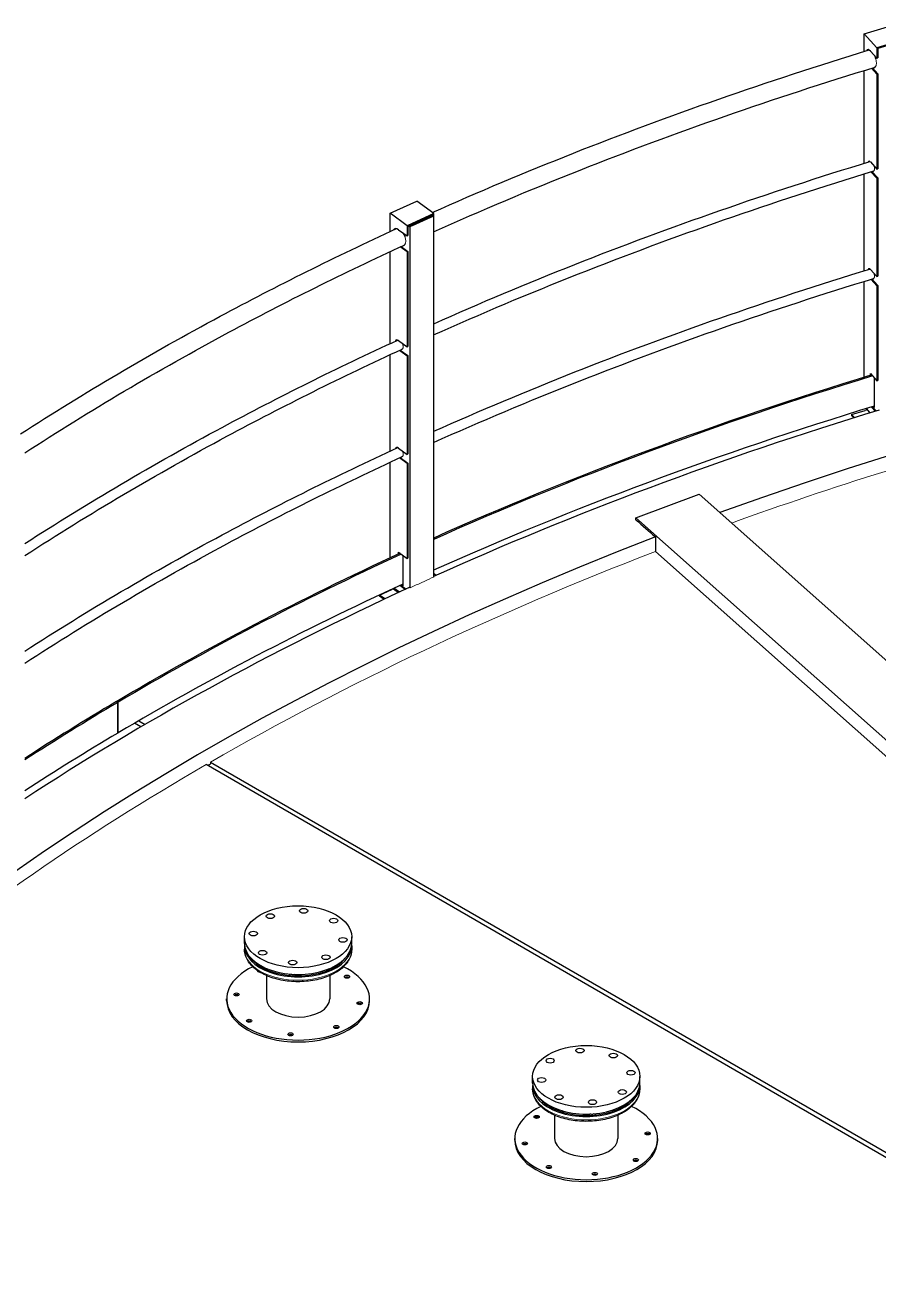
# Model space of a CAD drawing. Header units: millimetres. Extents: x 0 to 89100, y 0 to 63000.
# Drawn here: x 75626 to 77328, y 51924 to 54401 of the extents above; entities that cross this region are included whole.
import ezdxf

# ---------------------------------------------------------------- set-up
doc = ezdxf.new("R2010")
doc.units = ezdxf.units.MM
doc.header["$LTSCALE"] = 150
doc.layers.add('Visible', color=7, linetype='Continuous', lineweight=25)
doc.layers.add('Visible Narrow', color=7, linetype='Continuous', lineweight=18)

msp = doc.modelspace()

# ---------------------------------------------------------------- linework, layer by layer
at = {"layer": 'Visible'}
for p, q in [((77299.92, 54382.6), (77359.75, 54400.65)), ((77325.28, 54354.58), (77299.92, 54382.6)), ((77299.92, 54347.46), (77299.92, 54382.6)), ((77385.1, 54372.63), (77325.28, 54354.58)), ((77325.28, 54354.58), (77325.28, 54334.38)), ((77383.11, 54370.19), (77327.27, 54353.35)), ((77327.27, 54353.35), (77327.27, 54334.98)), ((77312.6, 54348.38), (77325.28, 54334.38)), ((77325.28, 54334.38), (77327.27, 54334.98)), ((77299.92, 54124.74), (77299.92, 54309.56)), ((77325.28, 54302.53), (77314.78, 54314.13)), ((77316.77, 54314.74), (77327.27, 54303.13)), ((77327.27, 54303.13), (77325.28, 54302.53)), ((77325.28, 54302.53), (77325.28, 54113.31)), ((77327.27, 54303.13), (77327.27, 54113.91)), ((77312.6, 54127.32), (77325.28, 54113.31)), ((77325.28, 54094.94), (77313.61, 54107.83)), ((77315.6, 54108.44), (77327.27, 54095.54)), ((77325.28, 54113.31), (77327.27, 54113.91)), ((77299.92, 53910.41), (77299.92, 54103.63)), ((77327.27, 54095.54), (77325.28, 54094.94)), ((77325.28, 54094.94), (77325.28, 53898.98)), ((77327.27, 54095.54), (77327.27, 53899.58)), ((76354.66, 54025.01), (76407.67, 54049.14)), ((76441.56, 54024.31), (76407.67, 54049.14)), ((76388.55, 54000.19), (76354.66, 54025.01)), ((76354.66, 53988.53), (76354.66, 54025.01)), ((76441.56, 54024.31), (76388.55, 54000.19)), ((76439.79, 54021.67), (76390.31, 53999.16)), ((76434.24, 54018.04), (76397.72, 54001.42)), ((76399.11, 54000.4), (76435.63, 54017.02)), ((76421.7, 54013.44), (76422.27, 54012.59)), ((76434.24, 54018.04), (76437.78, 54019.65)), ((76435.63, 54017.02), (76440.94, 54019.44)), ((76436.85, 54020.33), (76437.78, 54019.65)), ((76438.61, 54021.14), (76440.94, 54019.44)), ((76439.79, 54020.27), (76439.79, 54021.67)), ((76440.94, 54019.44), (76440.94, 53299.69)), ((76441.56, 54004.1), (76441.56, 54024.31)), ((76371.6, 53992.39), (76388.55, 53979.98)), ((76388.55, 54000.19), (76388.55, 53979.98)), ((76388.55, 53979.98), (76390.31, 53980.78)), ((76390.31, 53999.16), (76390.31, 53980.78)), ((76391.49, 53999.69), (76393.81, 53997.99)), ((76393.26, 54000.5), (76394.19, 53999.82)), ((76399.11, 54000.4), (76393.81, 53997.99)), ((76393.81, 53997.99), (76393.81, 53278.25)), ((76397.72, 54001.42), (76394.19, 53999.82)), ((76440.94, 54003.82), (76441.56, 54004.1)), ((76388.55, 53948.14), (76375.03, 53958.04)), ((76376.79, 53958.85), (76390.31, 53948.94)), ((76440.94, 53972.72), (76441.56, 53972.26)), ((76441.56, 53972.26), (76440.94, 53971.98)), ((76441.56, 53783.04), (76441.56, 53972.26)), ((76354.66, 53765.36), (76354.66, 53948.6)), ((76390.31, 53948.94), (76388.55, 53948.14)), ((76388.55, 53948.14), (76388.55, 53758.91)), ((76390.31, 53948.94), (76390.31, 53759.72)), ((77312.6, 53912.99), (77325.28, 53898.98)), ((77299.92, 53698.14), (77299.92, 53889.3)), ((77325.28, 53880.61), (77313.61, 53893.5)), ((77315.6, 53894.11), (77327.27, 53881.21)), ((77325.28, 53898.98), (77327.27, 53899.58)), ((77327.27, 53881.21), (77325.28, 53880.61)), ((77327.27, 53881.21), (77327.27, 53691.99)), ((77325.28, 53880.61), (77325.28, 53691.38)), ((76440.94, 53782.75), (76441.56, 53783.04)), ((76371.6, 53771.33), (76388.55, 53758.91)), ((76388.55, 53758.91), (76390.31, 53759.72)), ((76440.94, 53765.12), (76441.56, 53764.67)), ((76441.56, 53764.67), (76440.94, 53764.38)), ((76441.56, 53568.71), (76441.56, 53764.67)), ((76354.66, 53551.03), (76354.66, 53743.12)), ((76388.55, 53740.54), (76373.27, 53751.73)), ((76375.03, 53752.54), (76390.31, 53741.35)), ((76390.31, 53741.35), (76388.55, 53740.54)), ((76388.55, 53740.54), (76388.55, 53544.58)), ((76390.31, 53741.35), (76390.31, 53545.39)), ((77312.43, 53701.97), (77312.43, 53705.58)), ((77312.43, 53705.58), (77325.28, 53691.38)), ((77314.42, 53703.38), (77314.42, 53702.58)), ((77319.92, 53697.31), (77319.92, 53637.68)), ((77325.28, 53691.38), (77327.27, 53691.99)), ((77306.02, 53633.44), (77302.04, 53632.23)), ((77312.14, 53627.52), (77304.57, 53635.88)), ((77306.02, 53634.27), (77306.02, 53633.44)), ((77306.02, 53633.44), (77311.54, 53627.34)), ((77322.11, 53630.58), (77314.55, 53638.93)), ((77316.54, 53639.54), (77324.1, 53631.19)), ((77319.92, 53637.68), (77317.87, 53639.95)), ((77319.86, 53640.55), (77319.92, 53640.49)), ((77274.78, 53624.01), (77302.04, 53632.23)), ((77280.49, 53617.71), (77274.78, 53624.01)), ((77274.78, 53624.01), (77274.78, 53622.18)), ((77279.19, 53617.3), (77274.78, 53622.18)), ((76440.94, 53568.42), (76441.56, 53568.71)), ((76371.6, 53557), (76388.55, 53544.58)), ((76388.55, 53526.21), (76373.27, 53537.4)), ((76375.03, 53538.21), (76390.31, 53527.02)), ((76388.55, 53544.58), (76390.31, 53545.39)), ((76440.94, 53550.79), (76441.56, 53550.34)), ((76441.56, 53550.34), (76440.94, 53550.05)), ((76441.56, 53361.11), (76441.56, 53550.34)), ((76354.66, 53338.16), (76354.66, 53528.79)), ((76390.31, 53527.02), (76388.55, 53526.21)), ((76388.55, 53526.21), (76388.55, 53336.99)), ((76390.31, 53527.02), (76390.31, 53337.79)), ((76844.96, 53418.32), (76970.76, 53465.49)), ((77746.85, 52775.48), (76970.76, 53465.49)), ((76844.96, 53413.96), (76844.96, 53418.32)), ((77621.04, 52728.32), (76844.96, 53418.32)), ((76440.94, 53360.83), (76441.56, 53361.11)), ((76371.37, 53345.89), (76371.37, 53349.57)), ((76371.37, 53349.57), (76388.55, 53336.99)), ((76373.14, 53348.28), (76373.14, 53346.7)), ((76379.89, 53343.33), (76379.89, 53282.53)), ((76388.55, 53336.99), (76390.31, 53337.79)), ((77621.04, 52695.86), (76883.98, 53351.17)), ((76446.24, 53303.17), (76440.94, 53307.06)), ((76333.63, 53263.94), (76357.78, 53274.93)), ((76344.11, 53256.27), (76333.63, 53263.94)), ((76333.63, 53263.94), (76333.63, 53262.1)), ((76342.58, 53255.55), (76333.63, 53262.1)), ((76361.31, 53276.54), (76357.78, 53274.93)), ((76361.31, 53277.24), (76361.31, 53276.54)), ((76361.31, 53276.54), (76371.52, 53269.06)), ((76373.2, 53269.84), (76362.42, 53277.75)), ((76384.99, 53275.29), (76374.21, 53283.19)), ((76375.97, 53284), (76386.75, 53276.11)), ((76379.89, 53282.53), (76377.15, 53284.54)), ((76378.91, 53285.35), (76379.89, 53284.63)), ((75811.4, 53050.19), (75808.71, 53051.71)), ((75809.38, 53052.1), (75809.38, 53051.33)), ((75812.07, 53050.59), (75809.38, 53052.1)), ((75811.4, 52988.96), (75811.4, 53050.19)), ((75812.07, 52989.35), (75812.07, 53050.59)), ((75811.4, 52989.73), (75812.07, 52989.35)), ((75857.68, 53001.2), (75844.83, 53008.62)), ((75853.28, 53013.54), (75866.12, 53006.13)), ((79913.82, 50659.39), (75987.69, 52926.14)), ((75996.18, 52931.04), (79922.3, 50664.29)), ((75626.34, 52858.06), (75626.24, 52858.11)), ((76064.35, 52569.64), (76064.35, 52583.11)), ((76278.1, 52569.64), (76278.1, 52583.11)), ((76064.35, 52564.74), (76064.35, 52558)), ((76278.1, 52564.74), (76278.1, 52558)), ((76108.11, 52505.72), (76108.11, 52459.41)), ((76234.33, 52505.72), (76234.33, 52459.41)), ((76028.72, 52455.74), (76028.72, 52459.41)), ((76313.72, 52455.74), (76313.72, 52459.41)), ((76638.88, 52291.3), (76638.88, 52304.78)), ((76852.63, 52291.3), (76852.63, 52304.78)), ((76638.88, 52286.41), (76638.88, 52279.67)), ((76852.63, 52286.41), (76852.63, 52279.67)), ((76682.64, 52227.38), (76682.64, 52181.08)), ((76808.87, 52227.38), (76808.87, 52181.08)), ((76603.26, 52177.4), (76603.26, 52181.08)), ((76888.26, 52177.4), (76888.26, 52181.08))]:
    msp.add_line(p, q, dxfattribs=at)
for centre, major_axis, ratio, start_param, end_param in [((77312.6, 54332.46), (-5.63, 18.67), 0.3781078, 5.6097833, 6.6722167), ((77314.59, 54333.06), (-5.63, 18.67), 0.3781078, 0.1417282, 0.3879084), ((77315.23, 54334.23), (5.63, -18.67), 0.3781078, 1.3702894, 1.6817319), ((77315.23, 54334.23), (5.63, -18.67), 0.3781078, 6.0805882, 6.7076845), ((77317.22, 54334.83), (5.63, -18.67), 0.3781078, 6.0787708, 6.1414571), ((77312.6, 54118.13), (-3.25, 10.77), 0.3781078, 5.6097833, 6.7549131), ((77314.59, 54118.73), (-3.25, 10.77), 0.3781078, 0.2473554, 0.4701452), ((80143.81, 50568.5), (5871.17, 6.59), 0.5763143, 1.0735408, 2.1326906), ((77315.23, 54119.9), (3.25, -10.77), 0.3781078, 6.1058289, 6.4889443), ((76371.6, 53976.47), (-8.08, 17.75), 0.5054314, 5.5501787, 6.6736449), ((76373.37, 53977.28), (-8.08, 17.75), 0.5054314, 0.0986516, 0.3892107), ((76373.62, 53978.49), (8.08, -17.75), 0.5054314, 1.3106848, 1.7329806), ((76373.62, 53978.49), (8.08, -17.75), 0.5054314, 6.1005344, 6.64808), ((76375.38, 53979.3), (8.08, -17.75), 0.5054314, 6.0983393, 6.1845337), ((77312.6, 53903.8), (-3.25, 10.77), 0.3781078, 5.6097833, 6.7549131), ((77314.59, 53904.4), (-3.25, 10.77), 0.3781078, 0.2473554, 0.4701452), ((77315.23, 53905.57), (3.25, -10.77), 0.3781078, 6.1058289, 6.4889443), ((76371.6, 53762.14), (-4.66, 10.24), 0.5054314, 5.5501787, 6.75658), ((76373.37, 53762.95), (-4.66, 10.24), 0.5054314, 0.1715592, 0.4716532), ((76373.62, 53764.16), (4.66, -10.24), 0.5054314, 6.1473296, 6.4293397), ((80147.07, 50612.29), (-6055.87, 0), 0.5773503, 5.1990299, 5.3708339), ((80147.07, 50612.29), (-6052.12, 0), 0.5773503, 5.1990331, 5.3713133), ((80147.07, 50551.05), (-6052.12, 0), 0.5773503, 5.1984363, 5.3714437), ((80143.81, 50567.25), (6021.16, 6.75), 0.5763143, 2.056472, 2.2325068), ((76371.6, 53547.81), (-4.66, 10.24), 0.5054314, 5.5501787, 6.75658), ((76373.37, 53548.62), (-4.66, 10.24), 0.5054314, 0.1715592, 0.4716532), ((76373.62, 53549.83), (4.66, -10.24), 0.5054314, 6.1473296, 6.4293397), ((80143.81, 50568.5), (-5871.17, -6.59), 0.5763143, 5.3004226, 6.2856822), ((80147.07, 50612.29), (-6055.87, 0), 0.5773503, 5.38492, 5.5108428), ((80147.07, 50612.29), (-6052.12, 0), 0.5773503, 5.3849231, 5.5108428), ((80143.81, 50567.25), (6021.16, 6.75), 0.5763143, 2.2426701, 2.4186392), ((80147.07, 50551.05), (-6052.12, 0), 0.5773503, 5.3842674, 5.5108428), ((80147.07, 50612.29), (-6055.87, 0), 0.5773503, 5.5110016, 5.5552059), ((80147.07, 50612.29), (-6052.12, 0), 0.5773503, 5.5110016, 5.5559013), ((80147.07, 50551.05), (-6052.12, 0), 0.5773503, 5.5110016, 5.5559013), ((80143.84, 50536.01), (5870.77, 6.59), 0.5763143, 2.3546743, 2.3559694), ((76171.22, 52569.64), (-106.87, 0), 0.5773503, 0, 3.1415927), ((76171.22, 52564.74), (106.87, 0), 0.5773503, 3.101885, 6.322893), ((76171.22, 52459.41), (-142.5, 0), 0.5773503, 5.3979665, 10.3099968), ((76171.22, 52564.74), (-103.12, 0), 0.5773503, 0.4211785, 2.7204141), ((76100.31, 52523.56), (8.06, 0), 0.5773503, 2.3909423, 2.6423421), ((76100.31, 52520.5), (-8.06, 0), 0.5773503, 5.049936, 5.3383779), ((76100.31, 52523.56), (-8.06, 0), 0.5773503, 2.0758355, 2.4393638), ((76095.02, 52515.71), (-5.25, 0), 0.5773503, 6.2135426, 7.7916726), ((76095.02, 52512.04), (-5.25, 0), 0.5773503, 5.3495217, 5.6320478), ((76160.26, 52503.98), (8.06, 0), 0.5773503, 1.8755181, 2.6622604), ((76160.26, 52500.92), (-8.06, 0), 0.5773503, 4.460118, 4.7670328), ((76160.26, 52503.98), (8.06, 0), 0.5773503, 0.2718159, 1.0739426), ((76226.64, 52514.61), (-8.06, 0), 0.5773503, 0.0612547, 0.5440707), ((76226.64, 52511.55), (-8.06, 0), 0.5773503, 5.3445713, 5.9480607), ((76226.64, 52511.55), (-8.06, 0), 0.5773503, 4.2901614, 5.0871052), ((76226.64, 52514.61), (8.06, 0), 0.5773503, 0.5920848, 0.992062), ((76268.73, 52499.73), (-5.25, 0), 0.5773503, 3.7927301, 5.6320478), ((76171.22, 52455.74), (142.5, 0), 0.5773503, 3.1415927, 6.2831853), ((76048.39, 52464.44), (-5.25, 0), 0.5773503, 3.7927301, 5.6320478), ((76171.22, 52459.41), (63.11, 0), 0.5773503, 3.1415927, 6.2831853), ((76294.05, 52447.04), (-5.25, 0), 0.5773503, 3.7927301, 5.6320478), ((76073.71, 52411.75), (-5.25, 0), 0.5773503, 3.7927301, 5.6320478), ((76247.42, 52399.44), (-5.25, 0), 0.5773503, 3.7927301, 5.6320478), ((76156.15, 52384.82), (-5.25, 0), 0.5773503, 3.7927301, 5.6320478), ((76745.76, 52286.41), (106.87, 0), 0.5773503, 3.101885, 6.322893), ((76745.76, 52291.3), (-106.87, 0), 0.5773503, 0, 3.1415927), ((76745.76, 52286.41), (-103.12, 0), 0.5773503, 0.4211785, 2.7204141), ((76817.64, 52242.89), (-8.06, 0), 0.5773503, 4.0695409, 4.3423479), ((76817.64, 52245.95), (8.06, 0), 0.5773503, 0.4884405, 0.7295372), ((76745.76, 52181.08), (-142.5, 0), 0.5773503, 5.3979665, 10.3099968), ((76646.92, 52220.4), (-5.25, 0), 0.5773503, 3.7927301, 5.6320478), ((76691.6, 52235.72), (8.06, 0), 0.5773503, 2.1349014, 2.5463734), ((76691.6, 52232.66), (8.06, 0), 0.5773503, 0.3351246, 1.9798651), ((76691.6, 52235.72), (8.06, 0), 0.5773503, 5.7729561, 6.2651067), ((76758.29, 52225.77), (-8.06, 0), 0.5773503, 5.2361293, 6.0304336), ((76758.29, 52222.7), (-8.06, 0), 0.5773503, 4.6446265, 5.0063949), ((76758.29, 52225.77), (8.06, 0), 0.5773503, 0.490314, 1.2670094), ((76817.64, 52245.95), (-8.06, 0), 0.5773503, 0.752665, 1.1079572), ((76745.76, 52177.4), (142.5, 0), 0.5773503, 3.1415927, 6.2831853), ((76745.76, 52181.08), (63.11, 0), 0.5773503, 3.1415927, 6.2831853), ((76868.3, 52187.35), (-5.25, 0), 0.5773503, 3.7927301, 5.6320478), ((76623.21, 52167.45), (-5.25, 0), 0.5773503, 3.7927301, 5.6320478), ((76671.29, 52120.34), (-5.25, 0), 0.5773503, 3.7927301, 5.6320478), ((76844.59, 52134.41), (-5.25, 0), 0.5773503, 3.7927301, 5.6320478), ((76762.99, 52106.65), (-5.25, 0), 0.5773503, 3.7927301, 5.6320478)]:
    msp.add_ellipse(centre, major_axis=major_axis, ratio=ratio, start_param=start_param, end_param=end_param, dxfattribs=at)
for centre, major_axis in [((76171.22, 52583.11), (106.87, 0)), ((76115.8, 52624.06), (-8.25, 0)), ((76182.18, 52634.69), (8.25, 0)), ((76242.14, 52615.11), (8.25, 0)), ((76081.89, 52589.44), (-8.25, 0)), ((76260.55, 52576.79), (8.25, 0)), ((76100.31, 52551.12), (-8.25, 0)), ((76226.64, 52542.17), (8.25, 0)), ((76160.26, 52531.54), (-8.25, 0)), ((76268.73, 52503.41), (-5.25, 0)), ((76048.39, 52468.11), (-5.25, 0)), ((76294.05, 52450.71), (5.25, 0)), ((76073.71, 52415.42), (5.25, 0)), ((76247.42, 52403.12), (5.25, 0)), ((76156.15, 52388.5), (5.25, 0)), ((76745.76, 52304.78), (106.87, 0)), ((76733.22, 52356.23), (-8.25, 0)), ((76799.91, 52346.28), (8.25, 0)), ((76673.87, 52336.04), (-8.25, 0)), ((76656.63, 52297.54), (-8.25, 0)), ((76834.88, 52312.01), (8.25, 0)), ((76817.64, 52273.51), (8.25, 0)), ((76691.6, 52263.28), (-8.25, 0)), ((76758.29, 52253.32), (8.25, 0)), ((76646.92, 52224.07), (-5.25, 0)), ((76623.21, 52171.13), (-5.25, 0)), ((76868.3, 52191.03), (5.25, 0)), ((76671.29, 52124.01), (5.25, 0)), ((76844.59, 52138.09), (5.25, 0)), ((76762.99, 52110.33), (5.25, 0))]:
    msp.add_ellipse(centre, major_axis=major_axis, ratio=0.5773503, dxfattribs=at)
for points, knots in [([(76438.47, 54026.58), (76530.39, 54067.55), (76624.33, 54107), (76909.85, 54219.81), (77106.91, 54288.52), (77310.04, 54350.56)], [4.72931965, 4.72931965, 4.72931965, 4.72931965, 4.78669239, 4.78669239, 4.90027894, 4.90027894, 4.90027894, 4.90027894]), ([(76440.94, 53988), (76536.27, 54030.73), (76633.84, 54071.81), (76922.71, 54185.94), (77119.38, 54254.5), (77322.18, 54316.39)], [4.72674814, 4.72674814, 4.72674814, 4.72674814, 4.78669239, 4.78669239, 4.90057065, 4.90057065, 4.90057065, 4.90057065]), ([(76440.94, 53782.46), (76535.34, 53824.71), (76631.93, 53865.35), (76919.76, 53979.07), (77116.4, 54047.63), (77319.15, 54109.52)], [4.72743498, 4.72743498, 4.72743498, 4.72743498, 4.78669239, 4.78669239, 4.90044276, 4.90044276, 4.90044276, 4.90044276]), ([(76441.56, 53804.84), (76533.43, 53845.79), (76627.32, 53885.22), (76912.33, 53997.83), (77108.9, 54066.39), (77311.54, 54128.29)], [4.72928292, 4.72928292, 4.72928292, 4.72928292, 4.78669239, 4.78669239, 4.90012149, 4.90012149, 4.90012149, 4.90012149]), ([(75617.9, 53585.27), (75744.17, 53666.99), (75877.04, 53745.28), (76129.23, 53880.58), (76246.53, 53938.85), (76367.5, 53994.45)], [4.544447, 4.544447, 4.544447, 4.544447, 4.63808557, 4.63808557, 4.71446819, 4.71446819, 4.71446819, 4.71446819]), ([(75626.24, 53547.5), (75755.02, 53631.32), (75890.83, 53711.57), (76145.86, 53848.39), (76262.7, 53906.43), (76383.22, 53961.81)], [4.54162017, 4.54162017, 4.54162017, 4.54162017, 4.63808557, 4.63808557, 4.71459377, 4.71459377, 4.71459377, 4.71459377]), ([(76441.56, 53590.51), (76533.43, 53631.46), (76627.32, 53670.89), (76912.33, 53783.5), (77108.9, 53852.06), (77311.54, 53913.96)], [4.72928292, 4.72928292, 4.72928292, 4.72928292, 4.78669239, 4.78669239, 4.90012149, 4.90012149, 4.90012149, 4.90012149]), ([(76440.94, 53568.13), (76535.34, 53610.38), (76631.93, 53651.02), (76919.76, 53764.74), (77116.4, 53833.3), (77319.15, 53895.19)], [4.72743498, 4.72743498, 4.72743498, 4.72743498, 4.78669239, 4.78669239, 4.90044276, 4.90044276, 4.90044276, 4.90044276]), ([(75626.24, 53366.78), (75751.13, 53447.45), (75882.48, 53524.76), (76132.54, 53658.92), (76249.34, 53716.96), (76369.78, 53772.34)], [4.54543249, 4.54543249, 4.54543249, 4.54543249, 4.63808557, 4.63808557, 4.71424386, 4.71424386, 4.71424386, 4.71424386]), ([(75626.24, 53342.74), (75753.91, 53425.66), (75888.46, 53505.07), (76141.94, 53641.06), (76258.61, 53699.03), (76378.95, 53754.35)], [4.54271093, 4.54271093, 4.54271093, 4.54271093, 4.63808557, 4.63808557, 4.71440041, 4.71440041, 4.71440041, 4.71440041]), ([(75626.24, 53152.45), (75751.13, 53233.12), (75882.48, 53310.43), (76132.54, 53444.59), (76249.34, 53502.63), (76369.78, 53558.01)], [4.54543249, 4.54543249, 4.54543249, 4.54543249, 4.63808557, 4.63808557, 4.71424386, 4.71424386, 4.71424386, 4.71424386]), ([(75626.24, 53128.41), (75753.91, 53211.33), (75888.46, 53290.74), (76141.94, 53426.73), (76258.61, 53484.7), (76378.95, 53540.02)], [4.54271093, 4.54271093, 4.54271093, 4.54271093, 4.63808557, 4.63808557, 4.71440041, 4.71440041, 4.71440041, 4.71440041]), ([(76278.1, 52558), (76278.1, 52551.4), (76276.43, 52544.81), (76270, 52532.14), (76265.06, 52526.11), (76252.19, 52515), (76244.06, 52510.03), (76225.61, 52501.85), (76215.26, 52498.68), (76193.48, 52494.47), (76182.07, 52493.41), (76159.29, 52493.48), (76147.92, 52494.6), (76126.29, 52498.93), (76116.04, 52502.14), (76097.64, 52510.43), (76089.49, 52515.51), (76076.32, 52527.19), (76071.23, 52533.77), (76065.63, 52546.39), (76064.35, 52552.19), (76064.35, 52558)], [1.8414271, 1.8414271, 1.8414271, 1.8414271, 2.1266703, 2.1266703, 2.4309404, 2.4309404, 2.7579824, 2.7579824, 3.0886486, 3.0886486, 3.4175889, 3.4175889, 3.7457324, 3.7457324, 4.0747201, 4.0747201, 4.4054121, 4.4054121, 4.7320006, 4.7320006, 4.9830197, 4.9830197, 4.9830197, 4.9830197]), ([(76852.63, 52279.67), (76852.63, 52273.06), (76850.97, 52266.48), (76844.53, 52253.81), (76839.59, 52247.77), (76826.73, 52236.67), (76818.6, 52231.69), (76800.14, 52223.52), (76789.79, 52220.35), (76768.02, 52216.13), (76756.6, 52215.08), (76733.82, 52215.15), (76722.45, 52216.27), (76700.83, 52220.59), (76690.58, 52223.8), (76672.17, 52232.09), (76664.03, 52237.18), (76650.85, 52248.85), (76645.77, 52255.44), (76640.16, 52268.05), (76638.88, 52273.85), (76638.88, 52279.67)], [1.3178283, 1.3178283, 1.3178283, 1.3178283, 1.6030715, 1.6030715, 1.9073416, 1.9073416, 2.2343836, 2.2343836, 2.5650498, 2.5650498, 2.8939901, 2.8939901, 3.2221336, 3.2221336, 3.5511213, 3.5511213, 3.8818133, 3.8818133, 4.2084018, 4.2084018, 4.459421, 4.459421, 4.459421, 4.459421])]:
    msp.add_open_spline(points, degree=3, knots=knots, dxfattribs=at)
for points in [[(76844.96, 53413.96), (76857.89, 53402.69), (76870.83, 53391.41), (76883.76, 53380.14)], [(76883.76, 53380.14), (76883.84, 53370.48), (76883.91, 53360.83), (76883.98, 53351.17)]]:
    msp.add_open_spline(points, degree=3, dxfattribs=at)
at = {"layer": 'Visible Narrow'}
for p, q in [((76435.56, 54017.07), (76434.31, 54017.99)), ((76397.79, 54001.37), (76399.05, 54000.46)), ((76392.87, 53278.92), (76393.81, 53278.25)), ((75996.18, 52931.04), (75996.21, 52927.43))]:
    msp.add_line(p, q, dxfattribs=at)
for centre in [(76171.22, 52558), (76745.76, 52279.67)]:
    msp.add_ellipse(centre, major_axis=(106.87, 0), ratio=0.5773503, start_param=3.2986723, end_param=6.1261057, dxfattribs=at)
for points, knots in [([(77323.27, 54332.6), (77323.44, 54331.88), (77323.58, 54331.18), (77323.91, 54329.46), (77324.07, 54328.32), (77324.29, 54326.12), (77324.35, 54325.07), (77324.35, 54323.25), (77324.29, 54322.3), (77324.07, 54320.6), (77323.91, 54319.83), (77323.58, 54318.82), (77323.44, 54318.44), (77323.27, 54318.1)], [5.9820883, 5.9820883, 5.9820883, 5.9820883, 6.2589655, 6.2589655, 6.7060294, 6.7060294, 7.1530932, 7.1530932, 7.6001584, 7.6001584, 8.0472236, 8.0472236, 8.3240982, 8.3240982, 8.3240982, 8.3240982]), ([(77319.87, 54119.29), (77320.03, 54118.66), (77320.17, 54118.04), (77320.38, 54116.89), (77320.48, 54116.25), (77320.6, 54115.03), (77320.63, 54114.44), (77320.63, 54113.43), (77320.6, 54112.9), (77320.48, 54111.95), (77320.38, 54111.52), (77320.16, 54110.83), (77320.02, 54110.5), (77319.67, 54109.96), (77319.46, 54109.76), (77319.25, 54109.62), (77319.25, 54109.61), (77319.24, 54109.61)], [3.2486343, 3.2486343, 3.2486343, 3.2486343, 3.4858421, 3.4858421, 3.734828, 3.734828, 3.9838138, 3.9838138, 4.2327997, 4.2327997, 4.4817855, 4.4817855, 4.7307729, 4.7307729, 4.9797604, 4.9797604, 4.9877372, 4.9877372, 4.9877372, 4.9877372]), ([(76384.36, 53977.87), (76384.59, 53977.18), (76384.79, 53976.49), (76385.22, 53974.81), (76385.44, 53973.69), (76385.74, 53971.52), (76385.8, 53970.48), (76385.8, 53968.65), (76385.74, 53967.71), (76385.44, 53965.97), (76385.22, 53965.18), (76384.79, 53964.13), (76384.59, 53963.73), (76384.36, 53963.37)], [5.9820883, 5.9820883, 5.9820883, 5.9820883, 6.2589655, 6.2589655, 6.7060294, 6.7060294, 7.1530932, 7.1530932, 7.600157, 7.600157, 8.0472208, 8.0472208, 8.3240981, 8.3240981, 8.3240981, 8.3240981]), ([(77319.87, 53904.96), (77320.03, 53904.33), (77320.17, 53903.71), (77320.38, 53902.56), (77320.48, 53901.92), (77320.6, 53900.7), (77320.63, 53900.11), (77320.63, 53899.1), (77320.6, 53898.57), (77320.48, 53897.62), (77320.38, 53897.19), (77320.16, 53896.5), (77320.02, 53896.17), (77319.67, 53895.63), (77319.46, 53895.43), (77319.25, 53895.29), (77319.25, 53895.28), (77319.24, 53895.28)], [3.2486343, 3.2486343, 3.2486343, 3.2486343, 3.4858421, 3.4858421, 3.734828, 3.734828, 3.9838138, 3.9838138, 4.2327997, 4.2327997, 4.4817855, 4.4817855, 4.7307729, 4.7307729, 4.9797604, 4.9797604, 4.9877372, 4.9877372, 4.9877372, 4.9877372]), ([(76379.11, 53765.83), (76379.35, 53765.32), (76379.58, 53764.77), (76380.02, 53763.59), (76380.21, 53762.95), (76380.51, 53761.8), (76380.63, 53761.17), (76380.8, 53759.97), (76380.84, 53759.38), (76380.84, 53758.37), (76380.8, 53757.84), (76380.63, 53756.87), (76380.51, 53756.43), (76380.21, 53755.71), (76380.02, 53755.36), (76379.55, 53754.78), (76379.28, 53754.55), (76379, 53754.38), (76378.99, 53754.38), (76378.98, 53754.37)], [3.0185765, 3.0185765, 3.0185765, 3.0185765, 3.2368547, 3.2368547, 3.4858421, 3.4858421, 3.734828, 3.734828, 3.9838138, 3.9838138, 4.2327997, 4.2327997, 4.4817855, 4.4817855, 4.7307729, 4.7307729, 4.9797604, 4.9797604, 4.9877372, 4.9877372, 4.9877372, 4.9877372]), ([(76379.11, 53551.5), (76379.35, 53550.99), (76379.58, 53550.44), (76380.02, 53549.26), (76380.21, 53548.62), (76380.51, 53547.47), (76380.63, 53546.84), (76380.8, 53545.63), (76380.84, 53545.05), (76380.84, 53544.04), (76380.8, 53543.51), (76380.63, 53542.54), (76380.51, 53542.1), (76380.21, 53541.38), (76380.02, 53541.03), (76379.55, 53540.45), (76379.28, 53540.22), (76379, 53540.05), (76378.99, 53540.05), (76378.98, 53540.04)], [3.0185765, 3.0185765, 3.0185765, 3.0185765, 3.2368547, 3.2368547, 3.4858421, 3.4858421, 3.734828, 3.734828, 3.9838138, 3.9838138, 4.2327997, 4.2327997, 4.4817855, 4.4817855, 4.7307729, 4.7307729, 4.9797604, 4.9797604, 4.9877372, 4.9877372, 4.9877372, 4.9877372]), ([(76393.81, 53278.25), (76394.57, 53278.59), (76395.32, 53278.94), (76403.32, 53282.57), (76410.56, 53285.87), (76424.37, 53292.15), (76430.93, 53295.14), (76438.64, 53298.65), (76439.79, 53299.17), (76440.94, 53299.69)], [4.7050159, 4.7050159, 4.7050159, 4.7050159, 5.0887584, 5.0887584, 8.7774629, 8.7774629, 12.1204641, 12.1204641, 12.7050272, 12.7050272, 12.7050272, 12.7050272])]:
    msp.add_open_spline(points, degree=3, knots=knots, dxfattribs=at)
for points in [[(77658.24, 53602.93), (77443.77, 53545.07), (77235.91, 53479.86), (77035.72, 53407.73)], [(77658.24, 53602.93), (77443.77, 53545.07), (77235.91, 53479.86), (77035.72, 53407.73)], [(76883.98, 53351.17), (76565.63, 53228.46), (76268.18, 53087.81), (75996.18, 52931.04)], [(75987.69, 52926.14), (75506.28, 52647.54), (75112.72, 52322.75), (74824.49, 51966.4)]]:
    msp.add_open_spline(points, degree=3, dxfattribs=at)

doc.saveas('drawing.dxf')
